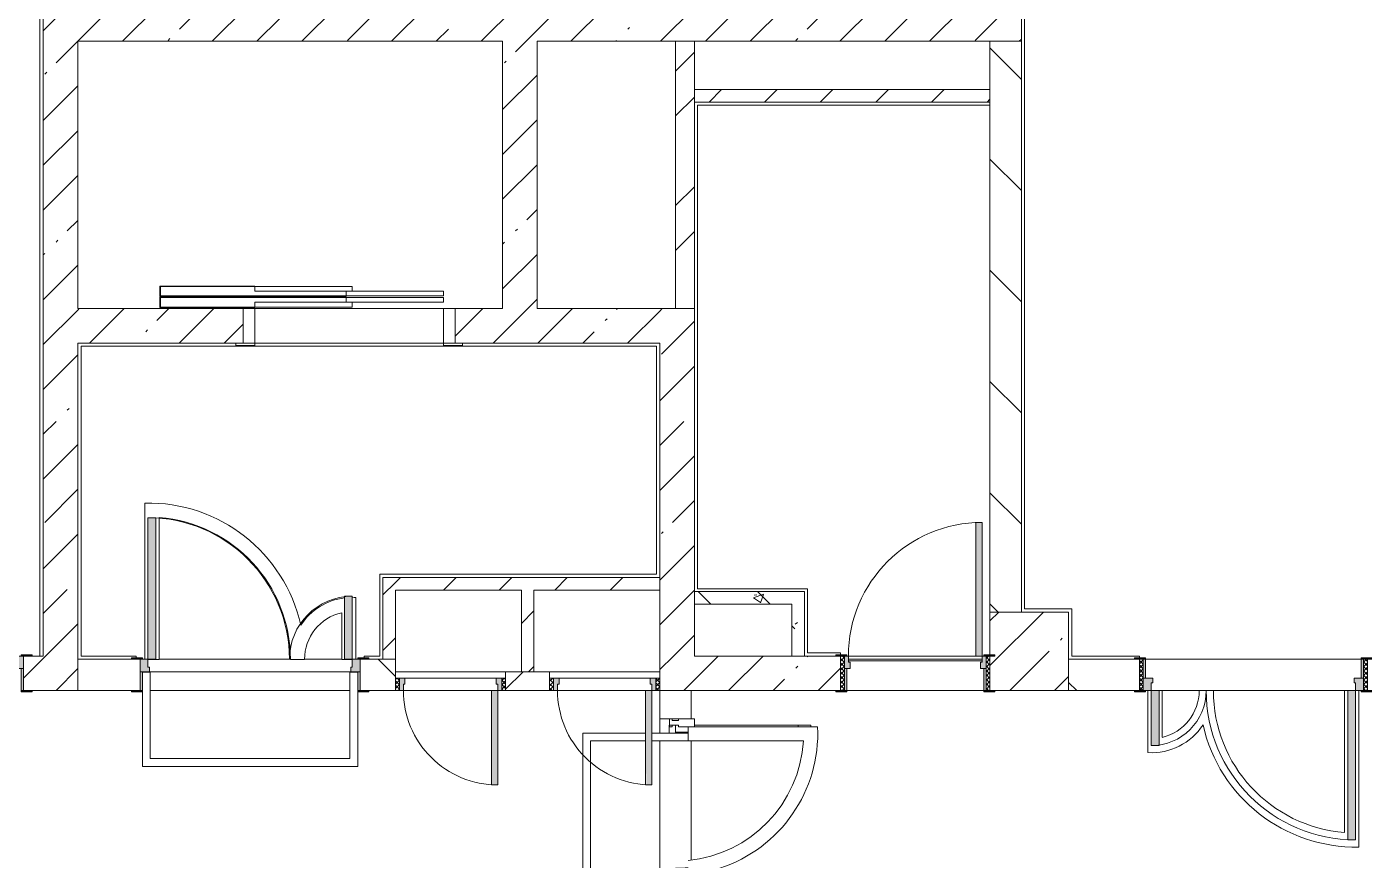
# Model space of a CAD drawing. Header units: millimetres. Extents: x 957 to 228198, y -8553 to 29000.
# Drawn here: x 195663 to 204168, y 12321 to 17623 of the extents above; entities that cross this region are included whole.
import ezdxf

# ---------------------------------------------------------------- set-up
doc = ezdxf.new("R2010")
doc.units = ezdxf.units.MM
for name, color, linetype, lineweight, true_color in [('A-DETL-GENF-4', 7, 'Continuous', 5, 0xaaaaaa), ('A-DOOR-2', 7, 'Continuous', 5, 0xaaaaaa), ('A-DOOR-3', 7, 'Continuous', 5, 0xe2e2e2), ('A-DOOR-FRAM-3', 7, 'Continuous', 5, 0xe2e2e2), ('A-DOOR-FRAM-4', 7, 'Continuous', 5, 0xaaaaaa), ('A-FLOR-2', 7, 'Continuous', 5, 0xaaaaaa), ('I-WALL-4', 7, 'Continuous', 5, 0x787878)]:
    doc.layers.add(name, color=color, linetype=linetype, lineweight=lineweight, true_color=true_color)
for name, color, linetype, lineweight in [('A-GLAZ-CWMG-3', 7, 'Continuous', 5), ('A-WALL', 7, 'Continuous', 9), ('I-WALL-3', 7, 'Continuous', 5), ('S-COLS-1', 7, 'Continuous', 5)]:
    doc.layers.add(name, color=color, linetype=linetype, lineweight=lineweight)
pattern_1 = [(45, (101188.1, 0), (-285.1231, 285.1231), []), (45, (101473.2, 0), (-285.1231, 285.1231), [504.031, -100.806, 16.764, -84.042])]
pattern_2 = [(45, (101188.1, 0), (-427.6843, 427.6843), []), (45, (101473.2, 0), (-427.6843, 427.6843), [])]
pattern_3 = [(135, (101188.1, 0), (-353.5534, -353.5534), [])]
pattern_4 = [(45, (101188.1, 0), (-176.7767, 176.7767), [])]
pattern_5 = [(135, (101188.1, 0), (-377.1708, -377.1708), [533.4, -88.9, 17.78, -88.9]), (135, (101188.1, 376.94), (-377.1708, -377.1708), []), (50, (101188.1, 0), (637.6445, -55.7866), [66.675, -733.425]), (355, (101188.1, 0), (-123.3494, 668.699), [53.34, -586.74]), (100.451, (101241.2, -4.65), (514.299, 612.908), [56.665, -623.315]), (46.184, (101188.1, 177.8), (948.7764, -147.1497), [100.012, -1100.137]), (96.636, (101267.2, 165.5), (830.909, 865.997), [84.998, -934.973]), (351.184, (101188.1, 177.8), (830.918, 865.988), [80.01, -880.11]), (21, (101277, 133.35), (530.6506, -357.9283), [66.675, -733.425]), (326, (101277, 133.35), (216.308, 644.6585), [53.34, -586.74]), (71.451, (101321.2, 103.5), (746.9596, 286.7243), [56.665, -623.315]), (37.5, (101188.1, 0), (10.81053, 295.9426), [16.764, -562.864, 16.764, -578.866, -588.962]), (37.5, (101188.1, 0), (10.81053, 295.9426), [-1175.258, 16.764, -572.198]), (7.5, (101188.1, 0), (233.8692, 350.6318), [16.764, -322.834, 16.764, -549.529, -224.472]), (7.5, (101188.1, 0), (233.8692, 350.6318), [-905.891, 16.764, -207.708]), (327.5, (100989.84, 0), (474.5678, -20.0513), [16.764, -205.486, 16.764, -676.656, -920.115]), (327.5, (100989.84, 0), (474.5678, -20.0513), [-915.67, 16.764, -903.351]), (317.5, (100900.94, 0), (518.4522, 88.9934), [16.764, -272.161, 16.764, -443.738, -653.415]), (317.5, (100900.94, 0), (518.4522, 88.9934), [-749.427, 16.764, -636.651])]
pattern_6 = [(135, (1951.41, 124.685), (-14.14214, -14.14214), []), (225, (1951.41, 124.685), (14.14214, -14.14214), [])]
pattern_7 = [(45, (-171.384, 124.685), (-14.1421, 14.1421), []), (135, (-171.384, 124.685), (-14.1421, -14.1421), [])]

# ---------------------------------------------------------------- blocks, each defined once
blk = doc.blocks.new('110_Дверь_СКБ_2Ст - Д-1_л_Лестничная клетка EIS60 2-32142534-3_2_2_птичка')
at = {"layer": 'A-DOOR-3'}
for points in [[(662.5, 110), (662.5, 1010), (612.5, 1010), (612.5, 110)], [(-637.5, 110), (-587.5, 110), (-587.5, 510), (-637.5, 510), (-637.5, 185.8)], [(712.5, -110), (712.5, 30), (697.5, 24.8), (697.5, -110)]]:
    blk.add_hatch(color=256, dxfattribs=at).paths.add_polyline_path(points)
h = blk.add_hatch(color=256, dxfattribs=at)
h.paths.add_polyline_path([(697.5, 30), (712.5, 30), (712.5, 110), (662.5, 109.6), (662.5, 60), (652.5, 60), (652.5, 30), (697.2, 30)])
h.paths.add_polyline_path([(-627.5, 30), (-627.5, 60), (-637.5, 60), (-637.5, 110), (-687.5, 109.6), (-687.5, 30), (-637.5, 30)])
at = {"layer": 'A-DOOR-FRAM-3'}
for points in [[(-688.9, 110), (-672.5, 110), (-672.5, 118), (-742.5, 118), (-742.5, 110), (-692.5, 110)], [(712.5, 110), (767.5, 110), (767.5, 118), (697.5, 118), (697.5, 110)], [(-687.5, -110), (-672.5, -110), (-672.8, 30), (-687.5, 24.8), (-687.5, -106.2)], [(-723.4, -118), (-672.5, -118), (-672.8, -110), (-742.5, -110), (-742.5, -118)], [(712.5, -118), (767.5, -118), (767.5, -110), (697.5, -110), (697.5, -118), (708, -118)]]:
    blk.add_hatch(color=256, dxfattribs=at).paths.add_polyline_path(points)
at = {"layer": 'A-DOOR-2'}
for p, q in [((662.5, 1010), (612.5, 1010)), ((612.5, 1010), (612.5, 110)), ((662.5, 110), (662.5, 1010)), ((-637.5, 510), (-637.5, 110)), ((-587.5, 510), (-637.5, 510)), ((-587.5, 110), (-587.5, 510)), ((-637.5, 110), (-587.5, 110)), ((612.5, 110), (662.5, 110))]:
    blk.add_line(p, q, dxfattribs=at)
for centre, radius, start, end in [((662.5, 110), 900, 90, 180), ((-637.5, 110), 400, 360, 90)]:
    blk.add_arc(centre, radius, start, end, dxfattribs=at)
at = {"layer": 'A-DOOR-FRAM-4'}
for p, q in [((-672.5, 118), (-742.5, 118)), ((-742.5, 118), (-742.5, 110)), ((-742.5, 110), (-672.5, 110)), ((-637.5, 110), (-687.5, 110)), ((-687.5, 110), (-687.5, 30)), ((-672.5, 110), (-672.5, 118)), ((-637.5, 60), (-637.5, 110)), ((662.5, 110), (662.5, 60)), ((712.5, 110), (662.5, 110)), ((767.5, 118), (697.5, 118)), ((697.5, 118), (697.5, 110)), ((697.5, 110), (767.5, 110)), ((712.5, 30), (712.5, 110)), ((767.5, 110), (767.5, 118)), ((-687.5, 30), (-627.5, 30)), ((-672.5, 30), (-687.5, 30)), ((-687.5, 30), (-687.5, -110)), ((-672.5, -110), (-672.5, 30)), ((-627.5, 60), (-637.5, 60)), ((-627.5, 30), (-627.5, 60)), ((662.5, 60), (652.5, 60)), ((652.5, 60), (652.5, 30)), ((652.5, 30), (712.5, 30)), ((712.5, 30), (697.5, 30)), ((697.5, 30), (697.5, -110)), ((712.5, -110), (712.5, 30)), ((-672.5, -110), (-742.5, -110)), ((-742.5, -110), (-742.5, -118)), ((-742.5, -118), (-672.5, -118)), ((-687.5, -110), (-672.5, -110)), ((-672.5, -118), (-672.5, -110)), ((697.5, -110), (712.5, -110)), ((767.5, -110), (697.5, -110)), ((697.5, -110), (697.5, -118)), ((697.5, -118), (767.5, -118)), ((767.5, -118), (767.5, -110))]:
    blk.add_line(p, q, dxfattribs=at)
blk = doc.blocks.new('110_Дверь_СКБ_2Ст - Д-3а 1450x2100h_Лестничная клетка из коридора-32352288-3_2_2_птичка')
at = {"layer": 'A-DOOR-3'}
for points in [[(-587.5, 100), (-587.5, 1000), (-637.5, 1000), (-637.5, 100)], [(662.5, 100), (662.5, 500), (612.5, 500), (612.5, 100)], [(697.5, -100), (712.5, -100), (712.5, 20), (697.5, 18.4), (697.5, -98.6)]]:
    blk.add_hatch(color=256, dxfattribs=at).paths.add_polyline_path(points)
h = blk.add_hatch(color=256, dxfattribs=at)
h.paths.add_polyline_path([(-687.5, 20), (-627.5, 20), (-627.5, 50), (-637.5, 50), (-637.5, 100), (-687.5, 98.4), (-687.5, 34.8)])
h.paths.add_polyline_path([(712.5, 20), (712.5, 100), (662.5, 98.4), (662.5, 50), (652.5, 50), (652.5, 20), (697.4, 20)])
at = {"layer": 'A-DOOR-FRAM-3'}
for points in [[(-687.5, 100), (-672.5, 100), (-672.5, 108), (-742.5, 108), (-742.5, 100), (-712.5, 100)], [(712.5, 100), (767.5, 100), (767.5, 108), (697.5, 108), (697.5, 100)], [(-672.6, -100), (-672.5, -100), (-672.6, 20), (-687.5, 18.4), (-687.5, -100)], [(-678.9, -108), (-672.5, -108), (-672.6, -100), (-742.5, -100), (-742.5, -108), (-681.1, -108)], [(718.3, -108), (767.5, -105.1), (767.5, -100), (697.5, -100), (697.5, -108), (715.7, -108)]]:
    blk.add_hatch(color=256, dxfattribs=at).paths.add_polyline_path(points)
at = {"layer": 'A-DOOR-2'}
for p, q in [((-637.5, 1000), (-637.5, 100)), ((-587.5, 1000), (-637.5, 1000)), ((-587.5, 100), (-587.5, 1000)), ((662.5, 500), (612.5, 500)), ((612.5, 500), (612.5, 100)), ((662.5, 100), (662.5, 500)), ((-637.5, 100), (-587.5, 100)), ((612.5, 100), (662.5, 100))]:
    blk.add_line(p, q, dxfattribs=at)
for centre, radius, start, end in [((-637.5, 100), 900, 0, 90), ((662.5, 100), 400, 90, 180)]:
    blk.add_arc(centre, radius, start, end, dxfattribs=at)
at = {"layer": 'A-DOOR-FRAM-4'}
for p, q in [((-672.5, 108), (-742.5, 108)), ((-742.5, 108), (-742.5, 100)), ((-742.5, 100), (-672.5, 100)), ((-637.5, 100), (-687.5, 100)), ((-687.5, 100), (-687.5, 20)), ((-672.5, 100), (-672.5, 108)), ((-637.5, 50), (-637.5, 100)), ((662.5, 100), (662.5, 50)), ((712.5, 100), (662.5, 100)), ((767.5, 108), (697.5, 108)), ((697.5, 108), (697.5, 100)), ((697.5, 100), (767.5, 100)), ((712.5, 20), (712.5, 100)), ((767.5, 100), (767.5, 108)), ((-687.5, 20), (-627.5, 20)), ((-672.5, 20), (-687.5, 20)), ((-687.5, 20), (-687.5, -100)), ((-672.5, -100), (-672.5, 20)), ((-627.5, 50), (-637.5, 50)), ((-627.5, 20), (-627.5, 50)), ((662.5, 50), (652.5, 50)), ((652.5, 50), (652.5, 20)), ((652.5, 20), (712.5, 20)), ((712.5, 20), (697.5, 20)), ((697.5, 20), (697.5, -100)), ((712.5, -100), (712.5, 20)), ((-672.5, -100), (-742.5, -100)), ((-742.5, -100), (-742.5, -108)), ((-742.5, -108), (-672.5, -108)), ((-687.5, -100), (-672.5, -100)), ((-672.5, -108), (-672.5, -100)), ((697.5, -100), (712.5, -100)), ((767.5, -100), (697.5, -100)), ((697.5, -100), (697.5, -108)), ((697.5, -108), (767.5, -108)), ((767.5, -108), (767.5, -100))]:
    blk.add_line(p, q, dxfattribs=at)
blk = doc.blocks.new('110_Дверь_СКБ_1Ст_Внутренняя1 - Д-8_п_ 950x2100h_охрана 2-32352576-3_2_2_птичка')
at = {"layer": 'A-DOOR-2'}
h = blk.add_hatch(dxfattribs=at)
h.set_pattern_fill('FP_30', color=256, style=0, pattern_type=2)
h.set_pattern_definition([(135, (1826.41, 174.685), (-14.14214, -14.14214), []), (225, (1826.41, 174.685), (14.14214, -14.14214), [])])
h.paths.add_polyline_path([(462.5, -110), (487.5, -110), (487.5, 110), (462.5, 110), (462.5, 24.8)])
at = {"layer": 'A-DOOR-3'}
h = blk.add_hatch(color=256, dxfattribs=at)
h.paths.add_polyline_path([(-422.5, 30), (-402.5, 30), (-402.5, 70), (-412.5, 70), (-412.5, 110), (-437.5, 110), (-437.5, 30)])
h.paths.add_polyline_path([(447.5, 30), (462.5, 30), (462.5, 110), (437.5, 109.3), (437.5, 70), (427.5, 70), (427.5, 30), (437.5, 30)])
at = {"layer": 'A-DOOR-FRAM-3'}
for points in [[(435.7, 110), (437.5, 110), (437.5, 960), (397.5, 960), (397.5, 110)], [(-492.5, 110), (-422.5, 110), (-422.5, 118), (-492.5, 118)], [(462.5, 110), (517.5, 110), (517.5, 118), (447.5, 118), (447.5, 110)], [(-422.5, -110), (-422.5, 30), (-437.5, 24.8), (-437.5, -110)], [(447.5, -110), (462.5, -110), (462.5, 30), (447.5, 24.8)], [(-482.1, -118), (-422.5, -118), (-422.5, -110), (-492.5, -110), (-492.5, -118)], [(488.3, -118), (517.5, -118), (517.5, -110), (447.5, -110), (447.5, -118), (487.5, -118)]]:
    blk.add_hatch(color=256, dxfattribs=at).paths.add_polyline_path(points)
at = {"layer": 'A-DOOR-FRAM-4'}
h = blk.add_hatch(dxfattribs=at)
h.set_pattern_fill('FP_31', color=256, style=0, pattern_type=2)
h.set_pattern_definition([(45, (-296.384, 174.685), (-14.1421, 14.1421), []), (135, (-296.384, 174.685), (-14.1421, -14.1421), [])])
h.paths.add_polyline_path([(-462.5, -110), (-437.5, -110), (-437.5, 110), (-462.5, 110), (-462.5, 24.8)])
at = {"layer": 'A-DOOR-2'}
for p, q in [((437.5, 960), (397.5, 960)), ((397.5, 960), (397.5, 110)), ((437.5, 110), (437.5, 960)), ((397.5, 110), (437.5, 110))]:
    blk.add_line(p, q, dxfattribs=at)
blk.add_arc((437.5, 110), 850, 90, 180, dxfattribs=at)
at = {"layer": 'A-DOOR-FRAM-4'}
for p, q in [((-422.5, 118), (-492.5, 118)), ((-492.5, 118), (-492.5, 110)), ((-492.5, 110), (-422.5, 110)), ((-437.5, 110), (-462.5, 110)), ((-462.5, 110), (-462.5, -110)), ((-412.5, 110), (-437.5, 110)), ((-437.5, 110), (-437.5, 30)), ((-437.5, -110), (-437.5, 110)), ((-422.5, 110), (-437.5, 110)), ((-437.5, 110), (-437.5, 109)), ((-437.5, 109), (-422.5, 109)), ((-422.5, 110), (-422.5, 118)), ((-422.5, 109), (-422.5, 110)), ((-412.5, 70), (-412.5, 110)), ((437.5, 110), (437.5, 70)), ((462.5, 110), (437.5, 110)), ((517.5, 118), (447.5, 118)), ((447.5, 118), (447.5, 110)), ((462.5, 110), (447.5, 110)), ((447.5, 110), (447.5, 109)), ((447.5, 110), (517.5, 110)), ((447.5, 109), (462.5, 109)), ((462.5, 30), (462.5, 110)), ((487.5, 110), (462.5, 110)), ((462.5, 110), (462.5, -110)), ((462.5, 109), (462.5, 110)), ((487.5, -110), (487.5, 110)), ((517.5, 110), (517.5, 118)), ((-437.5, 30), (-402.5, 30)), ((-422.5, 30), (-437.5, 30)), ((-437.5, 30), (-437.5, -110)), ((-422.5, -110), (-422.5, 30)), ((-402.5, 70), (-412.5, 70)), ((-402.5, 30), (-402.5, 70)), ((437.5, 70), (427.5, 70)), ((427.5, 70), (427.5, 30)), ((427.5, 30), (462.5, 30)), ((462.5, 30), (447.5, 30)), ((447.5, 30), (447.5, -110)), ((462.5, -110), (462.5, 30)), ((-422.5, -110), (-492.5, -110)), ((-492.5, -110), (-492.5, -118)), ((-492.5, -118), (-422.5, -118)), ((-462.5, -110), (-437.5, -110)), ((-437.5, -110), (-422.5, -110)), ((-422.5, -118), (-422.5, -110)), ((447.5, -110), (462.5, -110)), ((517.5, -110), (447.5, -110)), ((447.5, -110), (447.5, -118)), ((447.5, -118), (517.5, -118)), ((462.5, -110), (487.5, -110)), ((517.5, -118), (517.5, -110))]:
    blk.add_line(p, q, dxfattribs=at)
blk = doc.blocks.new('110_Дверь_СКБ_2Ст - Д-6_л__ ДОО_Дв_1450x2100h_Дверь из раздевальной в коридор-32357677-3_2_2_птичка')
at = {"layer": 'A-DOOR-2'}
h = blk.add_hatch(dxfattribs=at)
h.set_pattern_fill('FP_102', color=256, style=0, pattern_type=2)
h.set_pattern_definition([(135, (1576.41, 164.685), (-14.14214, -14.14214), []), (225, (1576.41, 164.685), (14.14214, -14.14214), [])])
h.paths.add_polyline_path([(712.5, 100), (712.5, -100), (737.5, -100), (737.5, 100)])
at = {"layer": 'A-DOOR-3'}
for points in [[(-637.5, 1050), (-637.5, 100), (-587.5, 100), (-587.5, 1050), (-614.3, 1050)], [(642.2, 450), (612.5, 450), (612.5, 100), (662.5, 100), (662.5, 450)]]:
    blk.add_hatch(color=256, dxfattribs=at).paths.add_polyline_path(points)
h = blk.add_hatch(color=256, dxfattribs=at)
h.paths.add_polyline_path([(672.8, 100), (662.5, 100), (662.5, 50), (652.5, 50), (652.5, 20), (712.5, 20), (712.5, 100), (683.3, 100)])
h.paths.add_polyline_path([(-657.9, 100), (-687.5, 96.2), (-687.5, 20), (-627.5, 20), (-627.5, 50), (-637.5, 50), (-637.5, 100)])
at = {"layer": 'A-DOOR-FRAM-3'}
for points in [[(-672.5, 108), (-742.5, 108), (-742.5, 100), (-672.5, 100)], [(767.5, 108), (697.5, 108), (697.5, 100), (767.5, 100)], [(-672.5, 20), (-687.5, 20), (-687.5, -100), (-672.5, -100), (-672.5, -34.8)], [(712.5, 20), (697.5, 20), (697.5, -100), (712.5, -100), (712.5, -34.8)], [(-742.5, -100), (-742.5, -108), (-672.5, -108), (-672.5, -100), (-712.5, -100)], [(712.5, -100), (697.5, -100), (697.5, -108), (767.5, -108), (767.5, -100), (737.5, -100)]]:
    blk.add_hatch(color=256, dxfattribs=at).paths.add_polyline_path(points)
at = {"layer": 'A-DOOR-FRAM-4'}
h = blk.add_hatch(dxfattribs=at)
h.set_pattern_fill('FP_103', color=256, style=0, pattern_type=2)
h.set_pattern_definition([(45, (-546.384, 164.685), (-14.1421, 14.1421), []), (135, (-546.384, 164.685), (-14.1421, -14.1421), [])])
h.paths.add_polyline_path([(-712.5, 100), (-712.5, -100), (-687.5, -100), (-687.5, 100)])
at = {"layer": 'A-DOOR-2'}
for p, q in [((-637.5, 1050), (-637.5, 100)), ((-587.5, 1050), (-637.5, 1050)), ((-587.5, 100), (-587.5, 1050)), ((662.5, 450), (612.5, 450)), ((612.5, 450), (612.5, 100)), ((662.5, 100), (662.5, 450)), ((-637.5, 100), (-587.5, 100)), ((612.5, 100), (662.5, 100))]:
    blk.add_line(p, q, dxfattribs=at)
for centre, radius, start, end in [((-637.5, 100), 950, 0, 90), ((662.5, 100), 350, 90, 180)]:
    blk.add_arc(centre, radius, start, end, dxfattribs=at)
at = {"layer": 'A-DOOR-FRAM-4'}
for p, q in [((-672.5, 108), (-742.5, 108)), ((-742.5, 108), (-742.5, 100)), ((-742.5, 100), (-672.5, 100)), ((-687.5, 100), (-712.5, 100)), ((-712.5, 100), (-712.5, -100)), ((-637.5, 100), (-687.5, 100)), ((-687.5, 100), (-687.5, 20)), ((-687.5, -100), (-687.5, 100)), ((-672.5, 100), (-672.5, 108)), ((-637.5, 50), (-637.5, 100)), ((662.5, 100), (662.5, 50)), ((712.5, 100), (662.5, 100)), ((767.5, 108), (697.5, 108)), ((697.5, 108), (697.5, 100)), ((697.5, 100), (767.5, 100)), ((712.5, 20), (712.5, 100)), ((737.5, 100), (712.5, 100)), ((712.5, 100), (712.5, -100)), ((737.5, -100), (737.5, 100)), ((767.5, 100), (767.5, 108)), ((-687.5, 20), (-627.5, 20)), ((-672.5, 20), (-687.5, 20)), ((-687.5, 20), (-687.5, -100)), ((-672.5, -100), (-672.5, 20)), ((-627.5, 50), (-637.5, 50)), ((-627.5, 20), (-627.5, 50)), ((662.5, 50), (652.5, 50)), ((652.5, 50), (652.5, 20)), ((652.5, 20), (712.5, 20)), ((712.5, 20), (697.5, 20)), ((697.5, 20), (697.5, -100)), ((712.5, -100), (712.5, 20)), ((-672.5, -100), (-742.5, -100)), ((-742.5, -100), (-742.5, -108)), ((-742.5, -108), (-672.5, -108)), ((-712.5, -100), (-687.5, -100)), ((-687.5, -100), (-672.5, -100)), ((-672.5, -108), (-672.5, -100)), ((697.5, -100), (712.5, -100)), ((767.5, -100), (697.5, -100)), ((697.5, -100), (697.5, -108)), ((697.5, -108), (767.5, -108)), ((712.5, -100), (737.5, -100)), ((767.5, -108), (767.5, -100))]:
    blk.add_line(p, q, dxfattribs=at)
blk = doc.blocks.new('110_Дверь_СКБ_1Ст - д-18 700x2100h_Технический шкаф ЭОМ и СС-V349-3_2_2_птичка')
at = {"layer": 'A-DOOR-2'}
h = blk.add_hatch(dxfattribs=at)
h.set_pattern_fill('FP_108', color=256, style=0, pattern_type=2)
h.set_pattern_definition(pattern_6)
h.paths.add_polyline_path([(337.5, 60), (337.5, -20), (362.5, -20), (362.5, 60)])
at = {"layer": 'A-DOOR-3'}
h = blk.add_hatch(color=256, dxfattribs=at)
h.paths.add_polyline_path([(337.5, 60), (312.5, 60), (312.5, 20), (302.5, 20), (302.5, -20), (337.5, -20)])
h.paths.add_polyline_path([(-287.5, 60), (-312.5, 60), (-312.5, -20), (-277.5, -20), (-277.5, 20), (-287.5, 20)])
at = {"layer": 'A-DOOR-FRAM-3'}
blk.add_hatch(color=256, dxfattribs=at).paths.add_polyline_path([(-287.5, 660), (-287.5, 60), (-247.5, 60), (-251.7, 660)])
at = {"layer": 'A-DOOR-FRAM-4'}
h = blk.add_hatch(dxfattribs=at)
h.set_pattern_fill('FP_109', color=256, style=0, pattern_type=2)
h.set_pattern_definition(pattern_7)
h.paths.add_polyline_path([(-337.5, 60), (-337.5, -20), (-312.5, -20), (-312.5, 60)])
at = {"layer": 'A-DOOR-2'}
for p, q in [((-287.5, 660), (-287.5, 60)), ((-247.5, 660), (-287.5, 660)), ((-247.5, 60), (-247.5, 660)), ((-287.5, 60), (-247.5, 60))]:
    blk.add_line(p, q, dxfattribs=at)
blk.add_arc((-287.5, 60), 600, 360, 90, dxfattribs=at)
at = {"layer": 'A-DOOR-FRAM-4'}
for p, q in [((-312.5, 60), (-337.5, 60)), ((-337.5, 60), (-337.5, -20)), ((-287.5, 60), (-312.5, 60)), ((-312.5, 60), (-312.5, -20)), ((-312.5, -20), (-312.5, 60)), ((-287.5, 20), (-287.5, 60)), ((-277.5, 20), (-287.5, 20)), ((-277.5, -20), (-277.5, 20)), ((-247.5, 60), (312.5, 60)), ((312.5, 20), (302.5, 20)), ((302.5, 20), (302.5, -20)), ((312.5, 60), (312.5, 20)), ((337.5, 60), (312.5, 60)), ((337.5, -20), (337.5, 60)), ((362.5, 60), (337.5, 60)), ((337.5, 60), (337.5, -20)), ((362.5, -20), (362.5, 60)), ((-337.5, -20), (-312.5, -20)), ((-312.5, -20), (-277.5, -20)), ((302.5, -20), (-277.5, -20)), ((302.5, -20), (337.5, -20)), ((337.5, -20), (362.5, -20))]:
    blk.add_line(p, q, dxfattribs=at)
blk = doc.blocks.new('110_Дверь_СКБ_1Ст - д-18 700x2100h_Технический шкаф ЭОМ и СС-V350-3_2_2_птичка')
at = {"layer": 'A-DOOR-2'}
h = blk.add_hatch(dxfattribs=at)
h.set_pattern_fill('FP_108', color=256, style=0, pattern_type=2)
h.set_pattern_definition(pattern_6)
h.paths.add_polyline_path([(337.5, 60), (337.5, -20), (362.5, -20), (362.5, 60)])
at = {"layer": 'A-DOOR-3'}
h = blk.add_hatch(color=256, dxfattribs=at)
h.paths.add_polyline_path([(322.5, 60), (312.5, 60), (312.5, 20), (302.5, 20), (302.5, -20), (337.5, -20), (337.5, 60)])
h.paths.add_polyline_path([(-287.5, 60), (-312.5, 60), (-312.5, -20), (-277.5, -20), (-277.5, 20), (-287.5, 20)])
at = {"layer": 'A-DOOR-FRAM-3'}
blk.add_hatch(color=256, dxfattribs=at).paths.add_polyline_path([(-287.5, 660), (-287.5, 60), (-247.5, 60), (-247.5, 660)])
at = {"layer": 'A-DOOR-FRAM-4'}
h = blk.add_hatch(dxfattribs=at)
h.set_pattern_fill('FP_109', color=256, style=0, pattern_type=2)
h.set_pattern_definition(pattern_7)
h.paths.add_polyline_path([(-337.5, 60), (-337.5, -20), (-312.5, -20), (-312.5, 60)])
at = {"layer": 'A-DOOR-2'}
for p, q in [((-287.5, 660), (-287.5, 60)), ((-247.5, 660), (-287.5, 660)), ((-247.5, 60), (-247.5, 660)), ((-287.5, 60), (-247.5, 60))]:
    blk.add_line(p, q, dxfattribs=at)
blk.add_arc((-287.5, 60), 600, 360, 90, dxfattribs=at)
at = {"layer": 'A-DOOR-FRAM-4'}
for p, q in [((-312.5, 60), (-337.5, 60)), ((-337.5, 60), (-337.5, -20)), ((-287.5, 60), (-312.5, 60)), ((-312.5, 60), (-312.5, -20)), ((-312.5, -20), (-312.5, 60)), ((-287.5, 20), (-287.5, 60)), ((-277.5, 20), (-287.5, 20)), ((-277.5, -20), (-277.5, 20)), ((-247.5, 60), (312.5, 60)), ((312.5, 20), (302.5, 20)), ((302.5, 20), (302.5, -20)), ((312.5, 60), (312.5, 20)), ((337.5, 60), (312.5, 60)), ((337.5, -20), (337.5, 60)), ((362.5, 60), (337.5, 60)), ((337.5, 60), (337.5, -20)), ((362.5, -20), (362.5, 60)), ((-337.5, -20), (-312.5, -20)), ((-312.5, -20), (-277.5, -20)), ((302.5, -20), (-277.5, -20)), ((302.5, -20), (337.5, -20)), ((337.5, -20), (362.5, -20))]:
    blk.add_line(p, q, dxfattribs=at)
blk = doc.blocks.new('BSC_Колонна _Прямоугольная - 500х500-17857564-3_2_2_птичка')
at = {"layer": 'S-COLS-1'}
h = blk.add_hatch(dxfattribs=at)
h.set_pattern_fill('FP_129', color=256, style=0, pattern_type=2)
h.set_pattern_definition([(45, (-100850, -13650), (-285.1231, 285.1231), []), (45, (-100564.88, -13650), (-285.1231, 285.1231), [504.031, -100.806, 16.764, -84.042])])
h.paths.add_polyline_path([(-250, -250), (250, -250), (250, 250), (-250, 250), (-250, -22), (-220, -22), (-220, -30), (-250, -30), (-250, -115.2)])
for p, q in [((250, 250), (-250, 250)), ((-250, 250), (-250, -22)), ((250, -250), (250, 250)), ((-220, -250), (250, -250))]:
    blk.add_line(p, q, dxfattribs=at)
blk = doc.blocks.new('DOR_Дверь лифта - 1350х2050h-19118285-3_2_2_птичка')
at = {"layer": 'A-DOOR-2'}
for p, q in [((-600, 125), (-720, 125)), ((-720, 125), (-720, 110)), ((-720, 110), (-600, 110)), ((-675, 110), (-675, -110)), ((-600, 110), (-675, 110)), ((-600, 110), (-600, 125)), ((600, 110), (-600, 110)), ((-600, 110), (-600, -110)), ((720, 125), (600, 125)), ((600, 125), (600, 110)), ((600, -110), (600, 110)), ((675, 110), (600, 110)), ((600, 110), (720, 110)), ((675, -110), (675, 110)), ((720, 110), (720, 125)), ((-675, -110), (-600, -110)), ((-600, -110), (600, -110)), ((-600, -150), (-600, -180)), ((20, -150), (-600, -150)), ((-20, -120), (-20, -150)), ((600, -120), (-20, -120)), ((-20, -150), (600, -150)), ((20, -180), (20, -150)), ((600, -110), (675, -110)), ((600, -150), (600, -120)), ((-600, -180), (20, -180)), ((-600, -190), (-600, -220)), ((20, -190), (-600, -190)), ((-600, -220), (20, -220)), ((-20, -220), (-20, -250)), ((600, -220), (-20, -220)), ((-20, -250), (600, -250)), ((20, -220), (20, -190)), ((600, -250), (600, -220))]:
    blk.add_line(p, q, dxfattribs=at)
at = {"layer": 'A-DOOR-FRAM-4'}
for p, q in [((600, -117), (600, -120)), ((1203, -117), (600, -117)), ((600, -120), (1200, -120)), ((1200, -120), (1200, -180)), ((1203, -183), (1203, -117)), ((1200, -180), (20, -180)), ((20, -180), (20, -183)), ((20, -183), (1203, -183)), ((1203, -187), (20, -187)), ((20, -187), (20, -190)), ((20, -190), (1200, -190)), ((600, -250), (600, -253)), ((1200, -250), (600, -250)), ((600, -253), (1203, -253)), ((1200, -190), (1200, -250)), ((1203, -253), (1203, -187))]:
    blk.add_line(p, q, dxfattribs=at)
blk = doc.blocks.new('Дверь_Витражная_остекление_ - ВВ-7 остекление-32356329-3_2_2_птичка')
at = {"layer": 'A-DETL-GENF-4'}
for p, q in [((-815, -20), (-860, -20)), ((-860, -96), (-860, -20)), ((-815, -20), (-860, -20)), ((-860, -20), (-860, -96)), ((865, -100), (865, -20)), ((865, -20), (865, -100)), ((910, -880), (910, -140)), ((910, -880), (910, -140)), ((910, -800), (900, -800)), ((910, -880), (900, -880)), ((900, -880), (910, -880))]:
    blk.add_line(p, q, dxfattribs=at)
at = {"layer": 'A-DOOR-2'}
for p, q in [((-910, 20), (-860, 20)), ((-910, -20), (-910, 20)), ((-860, 20), (-860, -20)), ((860, 20), (910, 20)), ((860, -20), (860, 20)), ((910, 20), (910, -20)), ((-860, -20), (-910, -20)), ((-860, -96), (-860, -20)), ((910, -20), (860, -20))]:
    blk.add_line(p, q, dxfattribs=at)
for centre, start, end in [((-860, -20), 354.58147, 0), ((860, -20), 180, 185.41853)]:
    blk.add_arc(centre, 860, start, end, dxfattribs=at)
blk = doc.blocks.new('Прямоугольный импост - Импост структурный с накладкой - 160мм Темный-32348142-3_2_2_птичка')
at = {"layer": 'A-GLAZ-CWMG-3'}
for p, q in [((0, 17), (-50, 17)), ((-50, 17), (-50, 0)), ((-50, 0), (-40, 0)), ((-40, 0), (-40, -40)), ((-10, -40), (-10, 0)), ((-10, 0), (0, 0)), ((0, 0), (0, 17)), ((-40, -40), (-50, -40)), ((-50, -40), (-50, -140)), ((0, -40), (-10, -40)), ((0, -140), (0, -40)), ((-50, -140), (0, -140))]:
    blk.add_line(p, q, dxfattribs=at)

msp = doc.modelspace()

# ---------------------------------------------------------------- hatches: boundary and pattern name
at = {"layer": 'I-WALL-3'}
h = msp.add_hatch(dxfattribs=at)
h.set_pattern_fill('FP_81', color=256, style=0, pattern_type=2)
h.set_pattern_definition(pattern_1)
h.paths.add_polyline_path([(201768.1, 17530), (201988.1, 17530), (201988.1, 21400), (201768.1, 21400), (201768.1, 17598.4)])
h = msp.add_hatch(dxfattribs=at)
h.set_pattern_fill('FP_81', color=256, style=0, pattern_type=2)
h.set_pattern_definition(pattern_1)
h.paths.add_polyline_path([(195988.1, 13620), (195988.1, 17750), (195768.1, 17750), (195768.1, 13620), (195862.4, 13620)])
h = msp.add_hatch(dxfattribs=at)
h.set_pattern_fill('FP_81', color=256, style=0, pattern_type=2)
h.set_pattern_definition(pattern_1)
h.paths.add_polyline_path([(201768.1, 17530), (201768.1, 17750), (195988.1, 17750), (195988.1, 17530), (201721.2, 17530)])
h = msp.add_hatch(dxfattribs=at)
h.set_pattern_fill('FP_81', color=256, style=0, pattern_type=2)
h.set_pattern_definition(pattern_1)
h.paths.add_polyline_path([(198908.1, 15830), (198908.1, 17530), (198688.1, 17530), (198688.1, 15830)])
h = msp.add_hatch(dxfattribs=at)
h.set_pattern_fill('FP_95', color=256, style=0, pattern_type=2)
h.set_pattern_definition(pattern_2)
h.paths.add_polyline_path([(199788.1, 15830), (199908.1, 15830), (199908.1, 17530), (199788.1, 17530), (199788.1, 15848.6)])
h = msp.add_hatch(dxfattribs=at)
h.set_pattern_fill('FP_84', color=256, style=0, pattern_type=2)
h.set_pattern_definition(pattern_3)
h.paths.add_polyline_path([(201788.1, 13900), (201988.1, 13900), (201988.1, 17530), (201788.1, 17530), (201788.1, 14691.7)])
h = msp.add_hatch(dxfattribs=at)
h.set_pattern_fill('FP_86', color=256, style=0, pattern_type=2)
h.set_pattern_definition(pattern_4)
h.paths.add_polyline_path([(201455.5, 17142.8), (201788.1, 17142.8), (201788.1, 17222.8), (199908.1, 17222.8), (199908.1, 17142.8), (201444.8, 17142.8)])
h = msp.add_hatch(dxfattribs=at)
h.set_pattern_fill('FP_81', color=256, style=0, pattern_type=2)
h.set_pattern_definition(pattern_1)
h.paths.add_polyline_path([(195988.1, 15610), (197038.1, 15610), (197038.1, 15830), (195988.1, 15830)])
h.paths.add_polyline_path([(199074, 15610), (199688.1, 15610), (199688.1, 15830), (198388.1, 15830), (198388.1, 15610), (198908.1, 15610)])
h = msp.add_hatch(dxfattribs=at)
h.set_pattern_fill('FP_81', color=256, style=0, pattern_type=2)
h.set_pattern_definition(pattern_1)
h.paths.add_polyline_path([(199908.1, 13620), (199908.1, 15830), (199688.1, 15830), (199688.1, 13620)])
h = msp.add_hatch(dxfattribs=at)
h.set_pattern_fill('FP_86', color=256, style=0, pattern_type=2)
h.set_pattern_definition(pattern_4)
h.paths.add_polyline_path([(198008.1, 13600), (198008.1, 14120), (197928.1, 14120), (197928.1, 13600)])
h = msp.add_hatch(dxfattribs=at)
h.set_pattern_fill('FP_86', color=256, style=0, pattern_type=2)
h.set_pattern_definition(pattern_4)
h.paths.add_polyline_path([(199074, 14040), (199688.1, 14040), (199688.1, 14120), (198008.1, 14120), (198008.1, 14040), (198888.1, 14040)])
h = msp.add_hatch(dxfattribs=at)
h.set_pattern_fill('FP_86', color=256, style=0, pattern_type=2)
h.set_pattern_definition(pattern_4)
h.paths.add_polyline_path([(198808.1, 13520), (198888.1, 13520), (198888.1, 14040), (198808.1, 14040), (198808.1, 13534.8)])
h = msp.add_hatch(dxfattribs=at)
h.set_pattern_fill('FP_81', color=256, style=0, pattern_type=2)
h.set_pattern_definition(pattern_1)
h.paths.add_polyline_path([(195988.1, 13400), (195988.1, 13620), (195643.1, 13620), (195643.1, 13400), (195849.9, 13400)])
h.paths.add_polyline_path([(194243.1, 13400), (194238.1, 13620), (193998.1, 13620), (193998.1, 13400), (194218.1, 13400)])
h = msp.add_hatch(dxfattribs=at)
h.set_pattern_fill('FP_81', color=256, style=0, pattern_type=2)
h.set_pattern_definition(pattern_1)
h.paths.add_polyline_path([(199688.1, 13400), (200838.1, 13400), (200838.1, 13620), (199688.1, 13620), (199688.1, 13480)])
h = msp.add_hatch(dxfattribs=at)
h.set_pattern_fill('FP_84', color=256, style=0, pattern_type=2)
h.set_pattern_definition(pattern_3)
h.paths.add_polyline_path([(195988.1, 13400), (196383.1, 13400), (196383.1, 13600), (195988.1, 13600), (195988.1, 13534.8)])
h.paths.add_polyline_path([(198008.1, 13400), (198008.1, 13600), (197783.1, 13600), (197783.1, 13400), (197838.1, 13400)])
h = msp.add_hatch(dxfattribs=at)
h.set_pattern_fill('FP_84', color=256, style=0, pattern_type=2)
h.set_pattern_definition(pattern_3)
h.paths.add_polyline_path([(221585.2, 13400), (222118.1, 13400), (222118.1, 13600), (220118.5, 13600), (220118.5, 13400), (221568.1, 13400)])
h.paths.add_polyline_path([(212238.1, 13400), (216788.1, 13400), (216788.1, 13600), (212238.1, 13600), (212238.1, 13534.8)])
h.paths.add_polyline_path([(210963.1, 13400), (211738.1, 13405), (211738.1, 13600), (210958.1, 13600), (210958.1, 13400)])
h.paths.add_polyline_path([(202288.1, 13400), (202738.1, 13400), (202738.1, 13600), (202288.1, 13600), (202288.1, 13534.8)])
h.paths.add_polyline_path([(209508.1, 13400), (209503.1, 13600), (204188.1, 13600), (204188.1, 13400), (209478.1, 13400)])
h.paths.add_polyline_path([(218668.5, 13400), (218668.5, 13600), (217288.1, 13600), (217288.1, 13400), (218638.5, 13400)])
h = msp.add_hatch(dxfattribs=at)
h.set_pattern_fill('FP_95', color=256, style=0, pattern_type=2)
h.set_pattern_definition(pattern_2)
h.paths.add_polyline_path([(198888.1, 13400), (198988.1, 13400), (198988.1, 13520), (198708.1, 13520), (198708.1, 13400), (198887.4, 13400)])
h = msp.add_hatch(dxfattribs=at)
h.set_pattern_fill('FP_84', color=256, style=0, pattern_type=2)
h.set_pattern_definition(pattern_3)
h.paths.add_polyline_path([(199688.1, 10600), (199888.1, 10600), (199888.1, 11320), (199688.1, 11320), (199688.1, 10613.7)])
h.paths.add_polyline_path([(199688.1, 13220), (199888.1, 13225), (199888.1, 13400), (199688.1, 13400), (199688.1, 13225)])
at = {"layer": 'I-WALL-4'}
h = msp.add_hatch(dxfattribs=at)
h.set_pattern_fill('FP_93', color=256, style=0, pattern_type=2)
h.set_pattern_definition(pattern_5)
h.paths.add_polyline_path([(200006.2, 13950), (200608.1, 13950), (200608.1, 14030), (199908.1, 14030), (199908.1, 13950), (199928.1, 13950)])
h = msp.add_hatch(dxfattribs=at)
h.set_pattern_fill('FP_93', color=256, style=0, pattern_type=2)
h.set_pattern_definition(pattern_5)
h.paths.add_polyline_path([(200528.1, 13620), (200608.1, 13620), (200608.1, 13950), (200528.1, 13950), (200528.1, 13640)])

# ---------------------------------------------------------------- linework, layer by layer
at = {"layer": 'A-FLOR-2'}
for p, q in [((202008.1, 21130), (202008.1, 13920)), ((195747.1, 13620), (195747.1, 17750)), ((199928.1, 17122.8), (199928.1, 14047.8)), ((201788.1, 17122.8), (199928.1, 17122.8)), ((199668.1, 15590), (196008.1, 15590)), ((196008.1, 15590), (196008.1, 13620)), ((199668.1, 14140), (199668.1, 15590)), ((196414.6, 14593.2), (196414.6, 13600)), ((196504.6, 13598.4), (196504.6, 14500.7)), ((197908.1, 13620), (197908.1, 14140)), ((197908.1, 14140), (199668.1, 14140)), ((199928.1, 14047.8), (200628.1, 14047.8)), ((200628.1, 14047.8), (200628.1, 13640)), ((197755.7, 13600), (197755.7, 13992.9)), ((197665.7, 13895.6), (197665.7, 13598.4)), ((202008.1, 13920), (202308.1, 13920)), ((202308.1, 13920), (202308.1, 13620)), ((196008.1, 13620), (196358.1, 13620)), ((196358.1, 13620), (196358.1, 13608)), ((197808.1, 13620), (197908.1, 13620)), ((197808.1, 13608), (197808.1, 13620)), ((200628.1, 13640), (200838.1, 13640)), ((200838.1, 13640), (200838.1, 13628)), ((202308.1, 13620), (202738.1, 13620)), ((202738.1, 13620), (202738.1, 13608)), ((196433.1, 13598.4), (196504.6, 13598.4)), ((197339.6, 13598.4), (197429.6, 13598.4)), ((197665.7, 13598.4), (197733.1, 13598.4)), ((200888.1, 13600), (201738.1, 13600)), ((201738.1, 13590.2), (200888.1, 13590.2)), ((196448, 13518.4), (196398.1, 13518.4)), ((196443.1, 13520), (197723.1, 13520)), ((196448, 12968.4), (196448, 13518.4)), ((197768, 13518.4), (197718, 13518.4)), ((197718, 13518.4), (197718, 12968.4)), ((197768, 12918.4), (197768, 13518.4)), ((196398, 13392), (196398, 12918.4)), ((202792.3, 13400), (202792.3, 13005.6)), ((202882.3, 13400), (202863.1, 13400)), ((202882.3, 13102.9), (202882.3, 13400)), ((203208.5, 13400), (203118.5, 13400)), ((204063.1, 13400), (204043.5, 13400)), ((204043.5, 13400), (204043.5, 12497.7)), ((204133.5, 12405.2), (204133.5, 13400)), ((199598.1, 13130), (199198.1, 13130)), ((199198.1, 13130), (199198.1, 11455)), ((199748.1, 13130), (199638.1, 13130)), ((199868.1, 13130), (199788.1, 13130)), ((199868.1, 13080), (199868.1, 13170)), ((200692.2, 13170), (199908.1, 13170)), ((199248.1, 11505), (199248.1, 13080)), ((199248.1, 13080), (199598.1, 13080)), ((199638.1, 13080), (200601.6, 13080)), ((197718, 12968.4), (196448, 12968.4)), ((196398, 12918.4), (197768, 12918.4))]:
    msp.add_line(p, q, dxfattribs=at)
for centre, radius, start, end in [((196434.6, 13598.4), 995, 12.67054, 91.1511), ((196434.6, 13598.4), 905, 0, 85.56313), ((197734.6, 13598.4), 395, 97.4974, 146.45952), ((197734.6, 13598.4), 395, 86.92799, 90.21838), ((197734.6, 13598.4), 305, 103.0427, 180), ((202813.5, 13400), 305, 283.0427, 360), ((204113.5, 13400), 905, 180, 265.56313), ((199788.1, 13130), 905, 288.14412, 2.53324), ((202813.5, 13400), 395, 266.92799, 326.45952), ((204113.5, 13400), 995, 192.67054, 271.1511), ((199788.1, 13130), 815, 275.6332, 356.48271)]:
    msp.add_arc(centre, radius, start, end, dxfattribs=at)
at = {"layer": 'A-WALL'}
for p, q in [((199908.1, 17222.8), (199908.1, 17142.8)), ((201788.1, 17142.8), (201788.1, 17222.8)), ((199688.1, 14040), (199688.1, 14120)), ((199908.1, 14030), (199908.1, 13950)), ((200528.1, 13620), (200608.1, 13620)), ((195988.1, 13400), (195988.1, 13600)), ((197928.1, 13600), (198008.1, 13600)), ((198808.1, 13520), (198888.1, 13520))]:
    msp.add_line(p, q, dxfattribs=at)
at = {"layer": 'I-WALL-3'}
for p, q in [((201988.1, 13900), (201988.1, 21400)), ((195768.1, 17750), (195768.1, 13620)), ((195988.1, 15830), (195988.1, 17530)), ((195988.1, 17530), (198688.1, 17530)), ((198688.1, 17530), (198688.1, 15830)), ((198908.1, 15830), (198908.1, 17530)), ((201988.1, 17530), (198908.1, 17530)), ((199788.1, 17530), (199788.1, 15830)), ((199908.1, 17222.8), (199908.1, 17530)), ((201788.1, 17530), (201788.1, 17222.8)), ((201788.1, 17222.8), (199908.1, 17222.8)), ((199908.1, 17142.8), (201788.1, 17142.8)), ((199908.1, 14030), (199908.1, 17142.8)), ((201788.1, 17142.8), (201788.1, 13900)), ((197038.1, 15830), (195988.1, 15830)), ((197038.1, 15610), (197038.1, 15830)), ((198688.1, 15830), (198388.1, 15830)), ((198388.1, 15830), (198388.1, 15610)), ((199908.1, 15830), (198908.1, 15830)), ((195988.1, 13600), (195988.1, 15610)), ((195988.1, 15610), (197038.1, 15610)), ((198388.1, 15610), (199688.1, 15610)), ((199688.1, 15610), (199688.1, 14120)), ((197928.1, 14120), (197928.1, 13600)), ((199688.1, 14120), (197928.1, 14120)), ((198008.1, 13480), (198008.1, 14040)), ((198008.1, 14040), (198808.1, 14040)), ((198808.1, 14040), (198808.1, 13520)), ((198888.1, 14040), (199688.1, 14040)), ((198888.1, 13520), (198888.1, 14040)), ((199688.1, 14040), (199688.1, 13480)), ((200608.1, 14030), (199908.1, 14030)), ((199908.1, 13950), (200528.1, 13950)), ((199908.1, 13620), (199908.1, 13950)), ((200528.1, 13950), (200528.1, 13620)), ((200608.1, 13620), (200608.1, 14030)), ((195768.1, 13620), (195698.1, 13620)), ((200528.1, 13620), (199908.1, 13620)), ((200808.1, 13620), (200608.1, 13620)), ((200888.1, 13620), (201698.1, 13620)), ((196328.1, 13600), (195988.1, 13600)), ((196504.6, 13600), (197339.5, 13600)), ((197429.7, 13600), (197665.7, 13600)), ((197928.1, 13600), (197838.1, 13600)), ((202708.1, 13600), (202288.1, 13600)), ((202778.1, 13600), (204148.1, 13600)), ((198008.1, 13520), (198808.1, 13520)), ((198708.1, 13520), (198708.1, 13480)), ((198888.1, 13520), (199688.1, 13520)), ((198988.1, 13480), (198988.1, 13520)), ((195698.1, 13400), (196328.1, 13400)), ((197718, 13400), (196448, 13400)), ((197838.1, 13400), (198008.1, 13400)), ((198708.1, 13400), (198988.1, 13400)), ((199688.1, 13400), (200808.1, 13400)), ((199888.1, 13400), (199688.1, 13400)), ((199688.1, 13400), (199688.1, 13130)), ((199888.1, 13220), (199888.1, 13400)), ((201748.1, 13400), (200878.1, 13400)), ((202288.1, 13400), (202708.1, 13400)), ((203118.5, 13400), (202882.3, 13400)), ((204043.5, 13400), (203208.5, 13400)), ((199688.1, 13220), (199888.1, 13220)), ((199688.1, 11505), (199688.1, 13080)), ((199888.1, 13080), (199888.1, 12322.1))]:
    msp.add_line(p, q, dxfattribs=at)

# ---------------------------------------------------------------- block references
at = {"layer": 'A-DOOR-2'}
for name, p, rotation in [('DOR_Дверь лифта - 1350х2050h-19118285-3_2_2_птичка', (197713.1, 15720), 180), ('110_Дверь_СКБ_2Ст - Д-6_л__ ДОО_Дв_1450x2100h_Дверь из раздевальной в коридор-32357677-3_2_2_птичка', (203475.6, 13500), 180), ('110_Дверь_СКБ_1Ст - д-18 700x2100h_Технический шкаф ЭОМ и СС-V350-3_2_2_птичка', (198370.6, 13460), 180), ('110_Дверь_СКБ_1Ст - д-18 700x2100h_Технический шкаф ЭОМ и СС-V349-3_2_2_птичка', (199350.6, 13460), 180), ('Дверь_Витражная_остекление_ - ВВ-7 остекление-32356329-3_2_2_птичка', (199768.1, 12270), 89.99999999999993)]:
    msp.add_blockref(name, p, dxfattribs=dict(at, rotation=rotation))
for name, p in [('110_Дверь_СКБ_2Ст - Д-1_л_Лестничная клетка EIS60 2-32142534-3_2_2_птичка', (194930.6, 13510)), ('110_Дверь_СКБ_2Ст - Д-3а 1450x2100h_Лестничная клетка из коридора-32352288-3_2_2_птичка', (197070.6, 13500)), ('110_Дверь_СКБ_1Ст_Внутренняя1 - Д-8_п_ 950x2100h_охрана 2-32352576-3_2_2_птичка', (201300.6, 13510))]:
    msp.add_blockref(name, p, dxfattribs=at)
at = {"layer": 'A-GLAZ-CWMG-3', "rotation": 89.99999999999993}
msp.add_blockref('Прямоугольный импост - Импост структурный с накладкой - 160мм Темный-32348142-3_2_2_птичка', (199768.1, 13220), dxfattribs=at)
at = {"layer": 'S-COLS-1'}
msp.add_blockref('BSC_Колонна _Прямоугольная - 500х500-17857564-3_2_2_птичка', (202038.1, 13650), dxfattribs=at)

doc.saveas('drawing.dxf')
